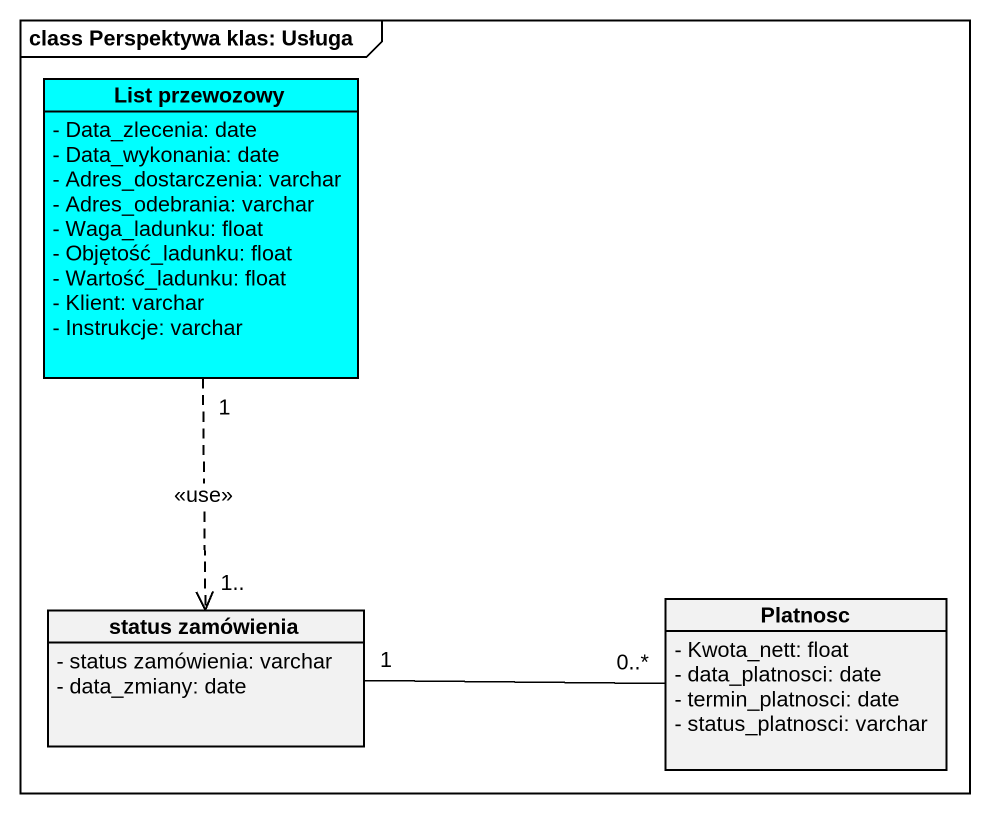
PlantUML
@startuml
mainframe class Perspektywa klas: Usługa
hide circle
hide empty members
skinparam classAttributeIconSize 0
class "List przewozowy" as List_przewozowy #00FFFF {
  - Data_zlecenia: date
  - Data_wykonania: date
  - Adres_dostarczenia: varchar
  - Adres_odebrania: varchar
  - Waga_ladunku: float
  - Objętość_ladunku: float
  - Wartość_ladunku: float
  - Klient: varchar
  - Instrukcje: varchar
}
class "status zamówienia" as status_zamówienia {
  - status zamówienia: varchar
  - data_zmiany: date
}
class Platnosc {
  - Kwota_nett: float
  - data_platnosci: date
  - termin_platnosci: date
  - status_platnosci: varchar
}
List_przewozowy "1" ..> "1.." status_zamówienia : <<use>>
status_zamówienia "1" -right- "0..*" Platnosc
@enduml
